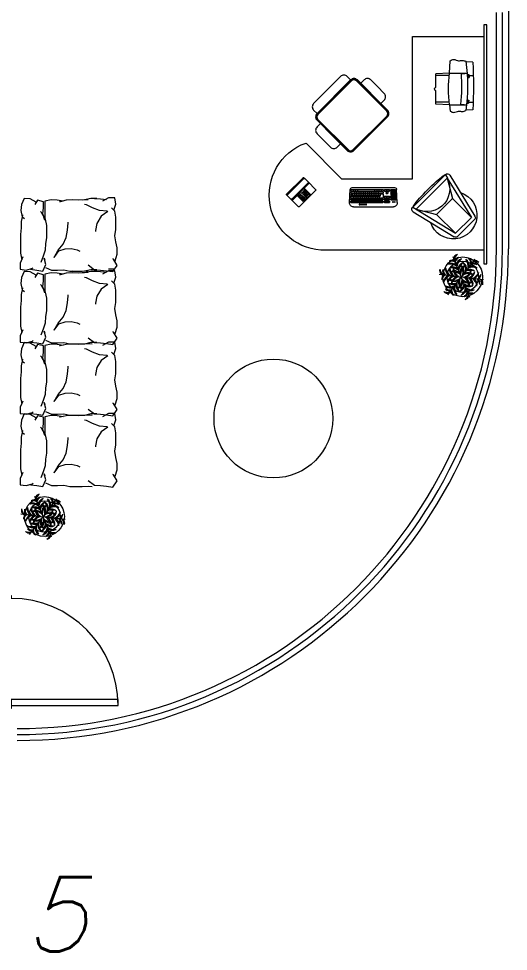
# Model space of a CAD drawing. Header units: millimetres. Extents: x 94 to 362, y 157 to 221.
# Drawn here: x 341.28 to 345.41, y 184.07 to 191.92 of the extents above; entities that cross this region are included whole.
import ezdxf

# ---------------------------------------------------------------- set-up
doc = ezdxf.new("R2010")
doc.units = ezdxf.units.MM
doc.layers.get('0').update_dxf_attribs({"lineweight": 9})
doc.layers.get('Defpoints').update_dxf_attribs({"lineweight": 9})
doc.layers.add('ARBOL', color=3, linetype='Continuous', lineweight=9)
doc.layers.add('puertas y muebles', color=6, linetype='Continuous', lineweight=9)
doc.styles.get("Standard").update_dxf_attribs({"font": 'romans.shx', "oblique": 15})

# ---------------------------------------------------------------- blocks, each defined once
blk = doc.blocks.new('S39')
for points in [[(-0.25, -0.1), (-0.25, -0.05, -0.414214), (-0.2, 0), (0.2, 0, -0.414214), (0.25, -0.05), (0.25, -0.1), (-0.25, -0.1)], [(-0.3, -0.4), (-0.3, -0.15, -0.414214), (-0.25, -0.1), (0.25, -0.1, -0.414214), (0.3, -0.15), (0.3, -0.6, -0.414214), (0.25, -0.65), (-0.25, -0.65, -0.414214), (-0.3, -0.6), (-0.3, -0.4)], [(-0.4, -0.35), (-0.4, -0.25, -0.414214), (-0.35, -0.2), (-0.3, -0.2), (-0.3, -0.5), (-0.35, -0.5, -0.414214), (-0.4, -0.45), (-0.4, -0.35)], [(0.3, -0.35), (0.3, -0.2), (0.35, -0.2, -0.414214), (0.4, -0.25), (0.4, -0.45, -0.414214), (0.35, -0.5), (0.3, -0.5), (0.3, -0.35)]]:
    blk.add_lwpolyline(points, format="xyb")
for points in [[(-0.2955, -0.4), (-0.2955, -0.15, -0.414214), (-0.25, -0.1045), (0.25, -0.1045, -0.414214), (0.2955, -0.15), (0.2955, -0.6, -0.414214), (0.25, -0.6455), (-0.25, -0.6455, -0.414214), (-0.2955, -0.6)], [(-0.2868, -0.4), (-0.2868, -0.15, -0.414214), (-0.25, -0.1132), (0.25, -0.1132, -0.414214), (0.2868, -0.15), (0.2868, -0.6, -0.414214), (0.25, -0.6368), (-0.25, -0.6368, -0.414214), (-0.2868, -0.6)]]:
    blk.add_lwpolyline(points, format="xyb", close=True)
blk = doc.blocks.new('MODULO_ESQUINERO')
at = {"layer": 'puertas y muebles'}
for p, q in [((0.2576, -0.0778), (0.114, -0.2212)), ((0.6314, -0.2867), (0.2853, -0.0745)), ((0.2749, -0.1051), (0.1413, -0.2385)), ((0.4338, -0.2643), (0.2749, -0.1051)), ((0.6051, -0.3076), (0.2749, -0.1051)), ((1.1809, -0.0917), (1.1784, -0.1501)), ((1.2234, -0.2877), (1.2234, -0.1452)), ((1.2359, -0.1441), (1.2359, -0.129)), ((1.2434, -0.1284), (1.2434, -0.0896)), ((1.2434, -0.1434), (1.2434, -0.1284)), ((1.2534, -0.1426), (1.2534, -0.1276)), ((1.2609, -0.1395), (1.2609, -0.127)), ((1.4509, -0.1367), (1.4509, -0.1242)), ((1.4584, -0.1395), (1.4584, -0.1245)), ((1.4684, -0.125), (1.4684, -0.0885)), ((1.4684, -0.14), (1.4684, -0.125)), ((1.4759, -0.1404), (1.4759, -0.1254)), ((1.4884, -0.2877), (1.4884, -0.1412)), ((1.5809, -0.0917), (1.5834, -0.1501)), ((1.2259, -0.1952), (1.2259, -0.1651)), ((1.4859, -0.1911), (1.4859, -0.1611)), ((0.3224, -0.5952), (0.1107, -0.2488)), ((0.3602, -0.5967), (0.1413, -0.2385)), ((0.3002, -0.3977), (0.1413, -0.2385)), ((0.4338, -0.2643), (0.3002, -0.3977)), ((0.6051, -0.3076), (0.3433, -0.5691)), ((0.6051, -0.3076), (0.4338, -0.2643)), ((1.2234, -0.2877), (1.1684, -0.2827)), ((1.2234, -0.2877), (1.2284, -0.4039)), ((1.2434, -0.2905), (1.2434, -0.4039)), ((1.4684, -0.2905), (1.4684, -0.4039)), ((1.4884, -0.2877), (1.4834, -0.4039)), ((1.4884, -0.2877), (1.5934, -0.2827)), ((0.6355, -0.3218), (0.3575, -0.5994)), ((0.3433, -0.5691), (0.3002, -0.3977)), ((1.2284, -0.4039), (1.3407, -0.4039)), ((1.3712, -0.4039), (1.4834, -0.4039)), ((0.3642, -1.0976), (0.3642, -0.7611)), ((0.399, -0.7282), (0.5089, -0.7341)), ((0.4222, -0.7817), (0.4222, -0.7402)), ((0.4354, -0.7531), (0.4222, -0.7531)), ((0.4354, -0.7632), (0.4222, -0.7632)), ((0.4354, -0.7734), (0.4222, -0.7734)), ((0.4335, -0.7835), (0.424, -0.7835)), ((0.4241, -0.7383), (0.4336, -0.7389)), ((0.4354, -0.7817), (0.4354, -0.7407)), ((0.4404, -0.7817), (0.4404, -0.7412)), ((0.4719, -0.7531), (0.4404, -0.7531)), ((0.4536, -0.7632), (0.4404, -0.7632)), ((0.4536, -0.7734), (0.4404, -0.7734)), ((0.4518, -0.7835), (0.4423, -0.7835)), ((0.4424, -0.7393), (0.4701, -0.7408)), ((0.4536, -0.7817), (0.4536, -0.7531)), ((0.4587, -0.7817), (0.4587, -0.7531)), ((0.4719, -0.7632), (0.4587, -0.7632)), ((0.4719, -0.7734), (0.4587, -0.7734)), ((0.47, -0.7835), (0.4606, -0.7835)), ((0.4719, -0.7817), (0.4719, -0.7427)), ((0.4769, -0.7817), (0.4769, -0.7432)), ((0.5084, -0.7531), (0.4769, -0.7531)), ((0.4901, -0.7632), (0.4769, -0.7632)), ((0.4901, -0.7734), (0.4769, -0.7734)), ((0.4883, -0.7835), (0.4788, -0.7835)), ((0.4789, -0.7413), (0.5066, -0.7428)), ((0.4901, -0.7817), (0.4901, -0.7531)), ((0.4952, -0.7817), (0.4952, -0.7531)), ((0.5084, -0.7632), (0.4952, -0.7632)), ((0.5084, -0.7734), (0.4952, -0.7734)), ((0.5065, -0.7835), (0.4971, -0.7835)), ((0.5084, -0.7817), (0.5084, -0.7447)), ((0.5254, -1.1081), (0.5254, -0.7506)), ((0.3994, -0.8358), (0.3994, -0.795)), ((0.4126, -0.808), (0.3994, -0.808)), ((0.4126, -0.8228), (0.3994, -0.8228)), ((0.3994, -1.1205), (0.3994, -0.8491)), ((0.4107, -0.7931), (0.4013, -0.7931)), ((0.4107, -0.8376), (0.4013, -0.8376)), ((0.4107, -0.8472), (0.4013, -0.8472)), ((0.4126, -0.8358), (0.4126, -0.795)), ((0.4126, -1.12), (0.4126, -0.8491)), ((0.4222, -0.8358), (0.4222, -0.795)), ((0.4354, -0.808), (0.4222, -0.808)), ((0.4354, -0.8228), (0.4222, -0.8228)), ((0.4222, -1.1185), (0.4222, -0.8491)), ((0.4335, -0.7931), (0.424, -0.7931)), ((0.4335, -0.8376), (0.424, -0.8376)), ((0.4335, -0.8472), (0.424, -0.8472)), ((0.4354, -0.8358), (0.4354, -0.795)), ((0.4354, -1.118), (0.4354, -0.8491)), ((0.4404, -0.8358), (0.4404, -0.795)), ((0.4536, -0.808), (0.4404, -0.808)), ((0.4536, -0.8228), (0.4404, -0.8228)), ((0.4404, -1.1175), (0.4404, -0.8491)), ((0.4518, -0.7931), (0.4423, -0.7931)), ((0.4518, -0.8376), (0.4423, -0.8376)), ((0.47, -0.8472), (0.4423, -0.8472)), ((0.4536, -0.8358), (0.4536, -0.795)), ((0.4719, -1.116), (0.4719, -0.8491)), ((0.4769, -0.8209), (0.4769, -0.8098)), ((0.4769, -1.1155), (0.4769, -0.8491)), ((0.4883, -0.808), (0.4788, -0.808)), ((0.4883, -0.8228), (0.4788, -0.8228)), ((0.4883, -0.8472), (0.4788, -0.8472)), ((0.4901, -0.8209), (0.4901, -0.8098)), ((0.4901, -1.115), (0.4901, -0.8491)), ((0.4952, -0.8358), (0.4952, -0.795)), ((0.5084, -0.808), (0.4952, -0.808)), ((0.5084, -0.8228), (0.4952, -0.8228)), ((0.4952, -1.1146), (0.4952, -0.8491)), ((0.5065, -0.7931), (0.4971, -0.7931)), ((0.5065, -0.8376), (0.4971, -0.8376)), ((0.5065, -0.8472), (0.4971, -0.8472)), ((0.5084, -0.8358), (0.5084, -0.795)), ((0.5084, -1.114), (0.5084, -0.8491)), ((0.4126, -0.8719), (0.3994, -0.8719)), ((0.4126, -0.89), (0.3994, -0.89)), ((0.4126, -0.9081), (0.3994, -0.9081)), ((0.4126, -0.9261), (0.3994, -0.9261)), ((0.4354, -0.8654), (0.4222, -0.8654)), ((0.4354, -0.8835), (0.4222, -0.8835)), ((0.4354, -0.9015), (0.4222, -0.9015)), ((0.4354, -0.9196), (0.4222, -0.9196)), ((0.4354, -0.9376), (0.4222, -0.9376)), ((0.4536, -0.8814), (0.4404, -0.8814)), ((0.4536, -0.8971), (0.4404, -0.8971)), ((0.4536, -0.9152), (0.4404, -0.9152)), ((0.4536, -0.9332), (0.4404, -0.9332)), ((0.4536, -1.117), (0.4536, -0.8719)), ((0.4719, -0.8719), (0.4536, -0.8719)), ((0.4587, -1.1165), (0.4587, -0.8719)), ((0.4719, -0.89), (0.4587, -0.89)), ((0.4719, -0.9081), (0.4587, -0.9081)), ((0.4719, -0.9261), (0.4587, -0.9261)), ((0.4901, -0.89), (0.4769, -0.89)), ((0.4901, -0.9081), (0.4769, -0.9081)), ((0.4901, -0.9261), (0.4769, -0.9261)), ((0.5084, -0.865), (0.4952, -0.865)), ((0.5084, -0.883), (0.4952, -0.883)), ((0.5084, -0.9011), (0.4952, -0.9011)), ((0.5084, -0.9191), (0.4952, -0.9191)), ((0.4126, -0.9442), (0.3994, -0.9442)), ((0.4126, -0.9622), (0.3994, -0.9622)), ((0.4126, -0.9803), (0.3994, -0.9803)), ((0.4126, -0.9984), (0.3994, -0.9984)), ((0.4126, -1.0164), (0.3994, -1.0164)), ((0.4354, -0.9557), (0.4222, -0.9557)), ((0.4354, -0.9737), (0.4222, -0.9737)), ((0.4354, -0.9918), (0.4222, -0.9918)), ((0.4354, -1.0099), (0.4222, -1.0099)), ((0.4536, -0.9513), (0.4404, -0.9513)), ((0.4536, -0.9694), (0.4404, -0.9694)), ((0.4536, -0.9874), (0.4404, -0.9874)), ((0.4536, -1.0055), (0.4404, -1.0055)), ((0.4719, -0.9442), (0.4587, -0.9442)), ((0.4719, -0.9622), (0.4587, -0.9622)), ((0.4719, -0.9803), (0.4587, -0.9803)), ((0.4719, -0.9984), (0.4587, -0.9984)), ((0.4719, -1.0164), (0.4587, -1.0164)), ((0.4901, -0.9442), (0.4769, -0.9442)), ((0.4901, -0.9622), (0.4769, -0.9622)), ((0.4901, -0.9803), (0.4769, -0.9803)), ((0.4901, -0.9984), (0.4769, -0.9984)), ((0.4901, -1.0164), (0.4769, -1.0164)), ((0.4126, -1.0345), (0.3994, -1.0345)), ((0.4126, -1.0525), (0.3994, -1.0525)), ((0.4126, -1.0706), (0.3994, -1.0706)), ((0.4126, -1.0887), (0.3994, -1.0887)), ((0.4354, -1.0279), (0.4222, -1.0279)), ((0.4354, -1.046), (0.4222, -1.046)), ((0.4354, -1.064), (0.4222, -1.064)), ((0.4354, -1.0821), (0.4222, -1.0821)), ((0.4536, -1.0235), (0.4404, -1.0235)), ((0.4536, -1.0416), (0.4404, -1.0416)), ((0.4536, -1.0597), (0.4404, -1.0597)), ((0.4536, -1.0777), (0.4404, -1.0777)), ((0.4536, -1.0958), (0.4404, -1.0958)), ((0.4719, -1.0345), (0.4587, -1.0345)), ((0.4719, -1.0525), (0.4587, -1.0525)), ((0.4719, -1.0706), (0.4587, -1.0706)), ((0.4719, -1.0887), (0.4587, -1.0887)), ((0.4901, -1.0345), (0.4769, -1.0345)), ((0.4901, -1.0525), (0.4769, -1.0525)), ((0.4901, -1.0706), (0.4769, -1.0706)), ((0.4901, -1.0887), (0.4769, -1.0887)), ((0.5084, -1.0636), (0.4952, -1.0636)), ((0.5084, -1.0817), (0.4952, -1.0817)), ((0.399, -1.1305), (0.5089, -1.1246)), ((0.4126, -1.1069), (0.3994, -1.1069)), ((0.4014, -1.1224), (0.4108, -1.1218)), ((0.4354, -1.1004), (0.4222, -1.1004)), ((0.4241, -1.1204), (0.4336, -1.1199)), ((0.4424, -1.1194), (0.4519, -1.1189)), ((0.4719, -1.1069), (0.4587, -1.1069)), ((0.4607, -1.1184), (0.4701, -1.1179)), ((0.4789, -1.1174), (0.4884, -1.1169)), ((0.5084, -1.1), (0.4952, -1.1)), ((0.4972, -1.1164), (0.5066, -1.1159)), ((0.5271, -1.5184), (0.4684, -1.4597)), ((0.4083, -1.5198), (0.467, -1.5785)), ((0.5696, -1.5608), (0.5625, -1.5537)), ((0.5024, -1.6138), (0.5095, -1.6209))]:
    blk.add_line(p, q, dxfattribs=at)
blk.add_lwpolyline([(-0.1155, 0.0257), (1.8946, 0.0257), (1.8946, 0), (-0.1155, 0)], close=True, dxfattribs=at)
for points in [[(0, -1.3288, 0.858271), (0.9, -1.4968), (0.6, -1.1968), (0.6, -0.6), (1.7968, -0.6), (1.7968, 0), (0.6, 0), (0, 0), (0, -1.3587)], [(0.5731, -1.4795), (0.5095, -1.4158, 0.414214), (0.5024, -1.4158), (0.3645, -1.5537, 0.414214), (0.3645, -1.5608), (0.4281, -1.6244)], [(0.4564, -1.6527), (0.4635, -1.6598, 0.414214), (0.4706, -1.6598), (0.6085, -1.5219, 0.414214), (0.6085, -1.5148), (0.6014, -1.5078)]]:
    blk.add_lwpolyline(points, format="xyb", dxfattribs=at)
for points in [[(0.4684, -1.4597), (0.4083, -1.5198)], [(0.4175, -1.6138), (0.5625, -1.4689)]]:
    blk.add_lwpolyline(points, dxfattribs=at)
blk.add_lwpolyline([(0.6014, -1.5078), (0.5731, -1.4795, 0.414214), (0.566, -1.4795), (0.4281, -1.6174, 0.414214), (0.4281, -1.6244), (0.4564, -1.6527, 0.414214), (0.4635, -1.6527), (0.6014, -1.5148, 0.414214)], format="xyb", close=True, dxfattribs=at)
for centre, radius in [((0.4051, -0.7481), 0.0022), ((0.4051, -0.7576), 0.0022), ((0.4051, -0.7672), 0.0022), ((0.3836, -0.9892), 0.0022), ((0.3836, -0.9988), 0.0022), ((0.3836, -1.0083), 0.0022), ((0.3836, -1.0179), 0.0022), ((0.3836, -1.0275), 0.0022), ((0.3836, -1.0371), 0.0022), ((0.3836, -1.0466), 0.0022), ((0.46, -1.4866), 0.005), ((0.4706, -1.4759), 0.005), ((0.4812, -1.4866), 0.005), ((0.4246, -1.5219), 0.005), ((0.4352, -1.5113), 0.005), ((0.4352, -1.5325), 0.005), ((0.4458, -1.5219), 0.005), ((0.4458, -1.5431), 0.005), ((0.4494, -1.4972), 0.005), ((0.4564, -1.5325), 0.005), ((0.4564, -1.5537), 0.005), ((0.46, -1.5078), 0.005), ((0.467, -1.5431), 0.005), ((0.4706, -1.4972), 0.005), ((0.4706, -1.5184), 0.005), ((0.4812, -1.5078), 0.005), ((0.4812, -1.529), 0.005), ((0.4918, -1.4972), 0.005), ((0.4918, -1.5184), 0.005), ((0.5024, -1.5078), 0.005)]:
    blk.add_circle(centre, radius, dxfattribs=at)
for centre, radius, start, end in [((0.2934, -0.2573), 0.1997, 17.82668, 252.08276), ((0.2735, -0.0937), 0.0225, 58.48127, 134.95472), ((1.3809, -1.7954), 1.6577, 82.80817, 97.19183), ((1.3809, -5.0408), 4.9531, 87.68585, 92.31415), ((1.3809, -1.7954), 1.6727, 94.11393, 94.97297), ((1.3809, -1.7954), 1.6602, 94.14496, 94.40451), ((1.3809, -1.7954), 1.6727, 86.74418, 87.60157), ((1.3809, -1.7954), 1.6602, 87.32441, 87.5835), ((0.1299, -0.2371), 0.0225, 134.95472, 211.42817), ((1.3809, -1.7954), 1.6077, 86.25533, 95.53251), ((0.6196, -0.3059), 0.0225, 314.95472, 58.48127), ((1.3559, 0.5851), 0.8828, 261.36794, 278.63206), ((1.3559, -0.3972), 0.0166, 203.49127, 336.50873), ((0.3416, -0.5835), 0.0225, 211.42817, 314.95472), ((0.3972, -0.7611), 0.033, 86.90594, 180), ((0.424, -0.7402), 0.00187, 86.90594, 180), ((0.424, -0.7817), 0.00187, 180, 270), ((0.4335, -0.7817), 0.00187, 270, 360), ((0.4335, -0.7407), 0.00187, 360, 86.90594), ((0.4423, -0.7412), 0.00187, 86.90594, 180), ((0.4423, -0.7817), 0.00187, 180, 270), ((0.4518, -0.7817), 0.00187, 270, 360), ((0.4606, -0.7817), 0.00187, 180, 270), ((0.47, -0.7817), 0.00187, 270, 360), ((0.47, -0.7427), 0.00187, 360, 86.90594), ((0.4788, -0.7432), 0.00187, 86.90594, 180), ((0.4788, -0.7817), 0.00187, 180, 270), ((0.4883, -0.7817), 0.00187, 270, 360), ((0.4971, -0.7817), 0.00187, 180, 270), ((0.5065, -0.7817), 0.00187, 270, 360), ((0.5065, -0.7447), 0.00187, 360, 86.90594), ((0.5089, -0.7506), 0.0165, 0, 90), ((0.4013, -0.795), 0.00187, 90, 180), ((0.4013, -0.8358), 0.00187, 180, 270), ((0.4013, -0.8491), 0.00187, 90, 180), ((0.4107, -0.795), 0.00187, 360, 90), ((0.4107, -0.8358), 0.00187, 270, 360), ((0.4107, -0.8491), 0.00187, 360, 90), ((0.424, -0.795), 0.00187, 90, 180), ((0.424, -0.8358), 0.00187, 180, 270), ((0.424, -0.8491), 0.00187, 90, 180), ((0.4335, -0.795), 0.00187, 360, 90), ((0.4335, -0.8358), 0.00187, 270, 360), ((0.4335, -0.8491), 0.00187, 360, 90), ((0.4423, -0.795), 0.00187, 90, 180), ((0.4423, -0.8358), 0.00187, 180, 270), ((0.4423, -0.8491), 0.00187, 90, 180), ((0.4518, -0.795), 0.00187, 360, 90), ((0.4518, -0.8358), 0.00187, 270, 360), ((0.47, -0.8491), 0.00187, 360, 90), ((0.4788, -0.8098), 0.00187, 90, 180), ((0.4788, -0.8209), 0.00187, 180, 270), ((0.4788, -0.8491), 0.00187, 90, 180), ((0.4883, -0.8098), 0.00187, 360, 90), ((0.4883, -0.8209), 0.00187, 270, 360), ((0.4883, -0.8491), 0.00187, 360, 90), ((0.4971, -0.795), 0.00187, 90, 180), ((0.4971, -0.8358), 0.00187, 180, 270), ((0.4971, -0.8491), 0.00187, 90, 180), ((0.5065, -0.795), 0.00187, 360, 90), ((0.5065, -0.8358), 0.00187, 270, 360), ((0.5065, -0.8491), 0.00187, 360, 90), ((0.3972, -1.0976), 0.033, 180, 273.09408), ((0.4013, -1.1205), 0.00187, 180, 273.09408), ((0.4107, -1.12), 0.00187, 273.09408, 360), ((0.424, -1.1185), 0.00187, 180, 273.09408), ((0.4335, -1.118), 0.00187, 273.09408, 360), ((0.4423, -1.1175), 0.00187, 180, 273.09408), ((0.4518, -1.117), 0.00187, 273.09408, 360), ((0.4606, -1.1165), 0.00187, 180, 273.09408), ((0.47, -1.116), 0.00187, 273.09408, 360), ((0.4788, -1.1155), 0.00187, 180, 273.09408), ((0.4883, -1.115), 0.00187, 273.09408, 360), ((0.4971, -1.1146), 0.00187, 180, 273.09408), ((0.5065, -1.114), 0.00187, 273.09408, 360), ((0.5089, -1.1081), 0.0165, 270, 0)]:
    blk.add_arc(centre, radius, start, end, dxfattribs=at)
for centre, major_axis, ratio, start_param, end_param in [((0.5265, -0.492), (-0.1304, 0.1642), 0.944097, -1.254746, 1.312394), ((0.4968, -0.4603), (-0.1366, -0.1364), 0.086668, 6.241492, 9.4576)]:
    blk.add_ellipse(centre, major_axis=major_axis, ratio=ratio, start_param=start_param, end_param=end_param, dxfattribs=at)
for points in [[(1.1684, -0.2827), (1.1584, -0.2537), (1.1684, -0.2119), (1.1659, -0.182), (1.1734, -0.1507)], [(1.5934, -0.2827), (1.6034, -0.2537), (1.5934, -0.2119), (1.5959, -0.182), (1.5884, -0.1507)]]:
    blk.add_spline(points, degree=3, dxfattribs=at)
at = {"layer": 'puertas y muebles', "xscale": 0.7999999999999582, "yscale": 0.7999999999999582, "zscale": 0.7999999999999582, "rotation": 225.0000000000057}
blk.add_blockref('S39', (1.3467, -1.3193), dxfattribs=at)
blk = doc.blocks.new('PLANTA_PLANTA')
at = {"layer": 'ARBOL', "linetype": 'ByBlock'}
for p in [(0.072, 0.495), (-0.39, 0.302), (0.469, 0.191), (-0.454, -0.193), (-0.057, -0.497), (0.405, -0.304)]:
    blk.add_line(p, (0.008, -0.001), dxfattribs=at)
for centre, radius, start, end in [((-0.044, 0.326), 0.115, 28.9198, 92.2541), ((-0.154, 0.204), 0.26, 36.7061, 66.0092), ((0.225, 0.224), 0.26, 99.2504, 128.5535), ((0.149, 0.37), 0.115, 73.0055, 136.3398), ((-0.301, 0.118), 0.115, 88.9198, 152.2541), ((-0.251, -0.039), 0.26, 96.7061, 126.0092), ((-0.242, 0.307), 0.115, 133.0055, 196.3398), ((-0.078, 0.299), 0.26, 159.2504, 188.5535), ((-0.188, 0.266), 0.115, 133.0055, 196.3398), ((-0.024, 0.258), 0.26, 159.2504, 188.5535), ((-0.076, 0.245), 0.16, 137.2361, 207.3809), ((0.055, 0.251), 0.268, 157.5932, 201.2586), ((-0.003, 0.189), 0.16, 137.2361, 207.3809), ((-0.14, 0.065), 0.156, 356.0557, 96.2644), ((-0.214, -0.008), 0.236, 14.2963, 75.8176), ((0.127, 0.196), 0.268, 157.5932, 201.2586), ((-0.216, 0.053), 0.268, 24.001, 67.6664), ((-0.12, 0.141), 0.16, 17.8787, 88.0235), ((-0.108, 0.231), 0.16, 17.8787, 88.0235), ((-0.204, 0.143), 0.268, 24.001, 67.6664), ((0.064, 0.15), 0.156, 128.9952, 229.2039), ((0.169, 0.151), 0.236, 149.442, 210.9633), ((0.238, -0.006), 0.268, 97.5932, 141.2586), ((0.167, 0.104), 0.16, 77.2361, 147.3809), ((0.249, 0.084), 0.268, 97.5932, 141.2586), ((0.179, 0.194), 0.16, 77.2361, 147.3809), ((0.216, 0.156), 0.26, 99.2504, 128.5535), ((-0.11, 0.187), 0.236, 314.2963, 15.8176), ((0.141, 0.302), 0.115, 73.0055, 136.3398), ((-0.009, 0.16), 0.156, 296.0557, 36.2644), ((-0.058, 0.22), 0.268, 324.001, 7.6664), ((0.067, 0.18), 0.16, 317.8787, 28.0235), ((0.026, 0.255), 0.268, 324.001, 7.6664), ((0.151, 0.215), 0.16, 317.8787, 28.0235), ((0.104, 0.241), 0.26, 336.7061, 6.0092), ((0.265, 0.207), 0.115, 328.9198, 32.2541), ((-0.247, 0.05), 0.16, 197.2361, 267.3809), ((-0.187, 0.166), 0.268, 217.5932, 261.2586), ((-0.251, 0.015), 0.16, 77.8787, 148.0235), ((-0.223, -0.113), 0.268, 84.001, 127.6664), ((-0.179, -0.04), 0.16, 77.8787, 148.0235), ((-0.151, -0.168), 0.268, 84.001, 127.6664), ((-0.163, 0.085), 0.16, 197.2361, 267.3809), ((-0.103, 0.201), 0.268, 217.5932, 261.2586), ((-0.123, -0.095), 0.156, 56.0557, 156.2644), ((-0.097, -0.197), 0.236, 74.2963, 135.8176), ((-0.044, 0.215), 0.236, 209.442, 270.9633), ((-0.095, 0.124), 0.156, 188.9952, 289.2039), ((0.167, 0.026), 0.156, 68.9952, 169.2039), ((0.22, -0.065), 0.236, 89.442, 150.9633), ((0.112, 0.195), 0.236, 254.2963, 315.8176), ((0.138, 0.093), 0.156, 236.0557, 336.2644), ((0.059, -0.217), 0.236, 29.442, 90.9633), ((0.11, -0.125), 0.156, 8.9952, 109.2039), ((0.118, -0.203), 0.268, 37.5932, 81.2586), ((0.178, -0.087), 0.16, 17.2361, 87.3809), ((0.202, -0.168), 0.268, 37.5932, 81.2586), ((0.262, -0.052), 0.16, 17.2361, 87.3809), ((0.248, -0.103), 0.26, 39.2504, 68.5535), ((0.336, 0.035), 0.115, 13.0055, 76.3398), ((0.311, -0.077), 0.26, 39.2504, 68.5535), ((0.399, 0.062), 0.115, 13.0055, 76.3398), ((-0.384, -0.064), 0.115, 193.0055, 256.3398), ((-0.295, 0.075), 0.26, 219.2504, 248.5535), ((-0.233, 0.101), 0.26, 219.2504, 248.5535), ((-0.321, -0.037), 0.115, 193.0055, 256.3398), ((-0.25, -0.209), 0.115, 148.9198, 212.2541), ((-0.089, -0.243), 0.26, 156.7061, 186.0092), ((-0.135, -0.217), 0.16, 137.8787, 208.0235), ((-0.011, -0.257), 0.268, 144.001, 187.6664), ((-0.052, -0.182), 0.16, 137.8787, 208.0235), ((-0.205, 0.063), 0.236, 269.442, 330.9633), ((-0.152, -0.028), 0.156, 248.9952, 349.2039), ((0.073, -0.222), 0.268, 144.001, 187.6664), ((-0.222, 0.004), 0.268, 277.5932, 321.2586), ((-0.152, -0.106), 0.16, 257.2361, 327.3809), ((0.024, -0.161), 0.156, 116.0557, 216.2644), ((0.125, -0.189), 0.236, 134.2963, 195.8176), ((0.135, -0.143), 0.16, 197.8787, 268.0235), ((0.231, -0.055), 0.268, 204.001, 247.6664), ((0.155, -0.067), 0.156, 176.0557, 276.2644), ((0.229, 0.006), 0.236, 194.2963, 255.8176), ((-0.154, -0.153), 0.236, 329.442, 30.9633), ((-0.049, -0.152), 0.156, 308.9952, 49.2039), ((-0.112, -0.198), 0.268, 337.5932, 21.2586), ((0.019, -0.191), 0.16, 317.2361, 27.3809), ((0.166, 0.166), 0.268, 264.001, 307.6664), ((0.194, 0.038), 0.16, 257.8787, 328.0235), ((-0.039, -0.253), 0.268, 337.5932, 21.2586), ((0.091, -0.247), 0.16, 317.2361, 27.3809), ((0.238, 0.111), 0.268, 264.001, 307.6664), ((0.266, -0.017), 0.16, 257.8787, 328.0235), ((0.266, 0.037), 0.26, 276.7061, 306.0092), ((0.316, -0.12), 0.115, 268.9198, 332.2541), ((-0.234, -0.086), 0.268, 277.5932, 321.2586), ((-0.163, -0.196), 0.16, 257.2361, 327.3809), ((-0.201, -0.158), 0.26, 279.2504, 308.5535), ((-0.125, -0.304), 0.115, 253.0055, 316.3398), ((0.059, -0.328), 0.115, 208.9198, 272.2541), ((0.169, -0.206), 0.26, 216.7061, 246.0092), ((0.123, -0.233), 0.16, 197.8787, 268.0235), ((0.22, -0.145), 0.268, 204.001, 247.6664), ((0.039, -0.26), 0.26, 339.2504, 8.5535), ((0.203, -0.268), 0.115, 313.0055, 16.3398), ((0.093, -0.301), 0.26, 339.2504, 8.5535), ((0.258, -0.309), 0.115, 313.0055, 16.3398), ((-0.21, -0.226), 0.26, 279.2504, 308.5535), ((-0.134, -0.372), 0.115, 253.0055, 316.3398)]:
    blk.add_arc(centre, radius, start, end, dxfattribs=at)
blk = doc.blocks.new('maceta')
at = {"layer": 'puertas y muebles'}
for centre, radius in [((0.0058, -0.0003), 0.1674), ((0.0065, -0.0006), 0.1321)]:
    blk.add_circle(centre, radius, dxfattribs=at)
at = {"layer": 'ARBOL', "xscale": 0.375, "yscale": 0.375, "zscale": 0.375, "rotation": 270}
blk.add_blockref('PLANTA_PLANTA', (-0.0058, 0.0013), dxfattribs=at)
blk = doc.blocks.new('SILLON_RECTO')
at = {"layer": 'puertas y muebles'}
for p, q in [((0.1387, 1.2068), (0.1173, 1.1704)), ((0.1902, 1.1936), (0.1387, 1.2068)), ((0.1902, 1.1424), (0.1902, 1.1936)), ((0.2524, 1.2101), (0.2009, 1.1985)), ((0.2009, 1.1985), (0.2009, 1.04)), ((0.3039, 1.2068), (0.2524, 1.2101)), ((0.3553, 1.1985), (0.3039, 1.2068)), ((0.3296, 1.1936), (0.3232, 1.1936)), ((0.3811, 1.2068), (0.3296, 1.1936)), ((0.4325, 1.2101), (0.3811, 1.2068)), ((0.484, 1.2068), (0.4325, 1.2101)), ((0.5355, 1.2101), (0.484, 1.2068)), ((0.514, 1.2107), (0.5655, 1.214)), ((0.5869, 1.2216), (0.5355, 1.2101)), ((0.6384, 1.2216), (0.5869, 1.2216)), ((0.617, 1.2222), (0.6684, 1.2189)), ((0.6684, 1.2189), (0.7199, 1.214)), ((0.7371, 1.2266), (0.6856, 1.1985)), ((0.7885, 1.2266), (0.7371, 1.2266)), ((0.7993, 1.1737), (0.7885, 1.2266)), ((0.1752, 1.0994), (0.1645, 1.111)), ((0.2052, 1.0466), (0.1752, 1.0994)), ((0.1838, 1.0912), (0.1902, 1.1424)), ((0.5505, 1.1671), (0.5355, 1.1704)), ((0.602, 1.1424), (0.5505, 1.1671)), ((0.6599, 1.1193), (0.602, 1.1424)), ((0.7264, 1.1143), (0.6599, 1.1193)), ((0.7306, 1.111), (0.6749, 1.0714)), ((0.7885, 1.1143), (0.7628, 1.1424)), ((0.7821, 1.1226), (0.7993, 1.1737)), ((0.7993, 1.0631), (0.7885, 1.1143)), ((0.0036, 1.0268), (0.0143, 1.0796)), ((0.0036, 0.9756), (0.0036, 1.0268)), ((0.0143, 1.0796), (0.0143, 1.0829)), ((0.2009, 1.04), (0.1838, 1.0912)), ((0.2159, 0.9954), (0.2052, 1.0466)), ((0.3961, 1.0152), (0.3961, 1.0235)), ((0.6749, 1.0714), (0.6384, 1.0119)), ((0.7993, 0.9607), (0.7993, 1.0631)), ((-0.0007, 0.9194), (0.0036, 0.9756)), ((0.2159, 0.893), (0.2159, 0.9954)), ((0.3811, 0.893), (0.3918, 0.9558)), ((0.3918, 0.9558), (0.3961, 1.0152)), ((0.6384, 1.0119), (0.6277, 0.9525)), ((0.6277, 0.9525), (0.6277, 0.9442)), ((0.7885, 0.9079), (0.7993, 0.9607)), ((-0.0007, 0.7609), (-0.0007, 0.9194)), ((0.2095, 0.8402), (0.2159, 0.893)), ((0.3553, 0.8369), (0.3811, 0.893)), ((0.7993, 0.8567), (0.7885, 0.9079)), ((0.1902, 0.7378), (0.2052, 0.789)), ((0.2052, 0.789), (0.2095, 0.8402)), ((0.2781, 0.7262), (0.3124, 0.7857)), ((0.3124, 0.7857), (0.3553, 0.8369)), ((0.3189, 0.7807), (0.3703, 0.7973)), ((0.3703, 0.7973), (0.4218, 0.8006)), ((0.4218, 0.8006), (0.4733, 0.789)), ((0.4733, 0.789), (0.4947, 0.7774)), ((0.8078, 0.8055), (0.7993, 0.8567)), ((0.8078, 0.7527), (0.8078, 0.8055)), ((0.0143, 0.7295), (-0.0071, 0.6784)), ((0.01, 0.7064), (-0.0007, 0.7609)), ((0.1687, 0.6866), (0.1902, 0.7378)), ((0.1945, 0.718), (0.2009, 0.7015)), ((0.2095, 0.6668), (0.1945, 0.718)), ((0.2781, 0.7262), (0.3189, 0.7807)), ((0.7778, 0.7097), (0.7735, 0.713)), ((0.8078, 0.6585), (0.7778, 0.7097)), ((0.7928, 0.6982), (0.8078, 0.7527)), ((-0.0071, 0.6784), (-0.0071, 0.6255)), ((0.0444, 0.6189), (0.0958, 0.6338)), ((0.0958, 0.6338), (0.1023, 0.6387)), ((0.1838, 0.6107), (0.2095, 0.6668)), ((0.2052, 0.642), (0.2567, 0.6189)), ((0.5655, 0.6618), (0.617, 0.6222)), ((0.7735, 0.6057), (0.8078, 0.6585)), ((-0.0071, 0.6255), (0.0444, 0.6189)), ((0.0808, 0.6255), (0.1323, 0.6189)), ((0.1387, 0.5936), (0.1173, 0.5572)), ((0.1323, 0.6189), (0.1838, 0.6107)), ((0.1902, 0.5804), (0.1387, 0.5936)), ((0.1902, 0.5292), (0.1902, 0.5804)), ((0.2524, 0.5969), (0.2009, 0.5853)), ((0.2009, 0.5853), (0.2009, 0.4268)), ((0.3039, 0.5936), (0.2524, 0.5969)), ((0.2567, 0.6189), (0.3081, 0.6189)), ((0.3553, 0.5853), (0.3039, 0.5936)), ((0.3081, 0.6189), (0.3596, 0.6222)), ((0.3296, 0.5804), (0.3232, 0.5804)), ((0.3811, 0.5936), (0.3296, 0.5804)), ((0.3596, 0.6222), (0.4111, 0.6107)), ((0.4325, 0.5969), (0.3811, 0.5936)), ((0.4111, 0.6107), (0.514, 0.6107)), ((0.484, 0.6068), (0.4325, 0.6101)), ((0.484, 0.5936), (0.4325, 0.5969)), ((0.5355, 0.6101), (0.484, 0.6068)), ((0.5355, 0.5969), (0.484, 0.5936)), ((0.514, 0.6107), (0.5655, 0.614)), ((0.514, 0.6107), (0.5655, 0.614)), ((0.514, 0.5975), (0.5655, 0.6008)), ((0.5869, 0.6216), (0.5355, 0.6101)), ((0.5869, 0.6084), (0.5355, 0.5969)), ((0.5505, 0.5539), (0.5355, 0.5572)), ((0.602, 0.5292), (0.5505, 0.5539)), ((0.6384, 0.6216), (0.5869, 0.6216)), ((0.6384, 0.6084), (0.5869, 0.6084)), ((0.617, 0.6222), (0.6684, 0.6189)), ((0.617, 0.6222), (0.6684, 0.6189)), ((0.617, 0.609), (0.6684, 0.6057)), ((0.6684, 0.6189), (0.7199, 0.614)), ((0.6684, 0.6189), (0.7199, 0.614)), ((0.6684, 0.6057), (0.7199, 0.6008)), ((0.7371, 0.6134), (0.6856, 0.5853)), ((0.7199, 0.614), (0.7735, 0.6057)), ((0.7885, 0.6266), (0.7371, 0.6266)), ((0.7885, 0.6134), (0.7371, 0.6134)), ((0.7821, 0.5094), (0.7993, 0.5605)), ((0.7993, 0.5605), (0.7885, 0.6134)), ((0.1752, 0.4862), (0.1645, 0.4978)), ((0.2052, 0.4334), (0.1752, 0.4862)), ((0.1838, 0.478), (0.1902, 0.5292)), ((0.2009, 0.4268), (0.1838, 0.478)), ((0.6599, 0.5061), (0.602, 0.5292)), ((0.7264, 0.5011), (0.6599, 0.5061)), ((0.7306, 0.4978), (0.6749, 0.4582)), ((0.7885, 0.5011), (0.7628, 0.5292)), ((0.7993, 0.4499), (0.7885, 0.5011)), ((0.0036, 0.4136), (0.0143, 0.4664)), ((0.0036, 0.3624), (0.0036, 0.4136)), ((0.0143, 0.4664), (0.0143, 0.4697)), ((0.2159, 0.3822), (0.2052, 0.4334)), ((0.3918, 0.3426), (0.3961, 0.402)), ((0.3961, 0.402), (0.3961, 0.4103)), ((0.6384, 0.3987), (0.6277, 0.3393)), ((0.6749, 0.4582), (0.6384, 0.3987)), ((0.7993, 0.3475), (0.7993, 0.4499)), ((-0.0007, 0.3062), (0.0036, 0.3624)), ((0.2159, 0.2798), (0.2159, 0.3822)), ((0.3811, 0.2798), (0.3918, 0.3426)), ((0.6277, 0.3393), (0.6277, 0.331)), ((0.7885, 0.2947), (0.7993, 0.3475)), ((-0.0007, 0.1477), (-0.0007, 0.3062)), ((0.2095, 0.227), (0.2159, 0.2798)), ((0.3553, 0.2237), (0.3811, 0.2798)), ((0.7993, 0.2435), (0.7885, 0.2947)), ((0.8078, 0.1923), (0.7993, 0.2435)), ((0.1902, 0.1246), (0.2052, 0.1758)), ((0.2052, 0.1758), (0.2095, 0.227)), ((0.2781, 0.113), (0.3124, 0.1725)), ((0.2781, 0.113), (0.3189, 0.1675)), ((0.3124, 0.1725), (0.3553, 0.2237)), ((0.3189, 0.1675), (0.3703, 0.1841)), ((0.3703, 0.1841), (0.4218, 0.1874)), ((0.4218, 0.1874), (0.4733, 0.1758)), ((0.4733, 0.1758), (0.4947, 0.1642)), ((0.8078, 0.1395), (0.8078, 0.1923)), ((0.0143, 0.1163), (-0.0071, 0.0652)), ((0.01, 0.0932), (-0.0007, 0.1477)), ((0.1687, 0.0734), (0.1902, 0.1246)), ((0.2095, 0.0536), (0.1945, 0.1048)), ((0.1945, 0.1048), (0.2009, 0.0883)), ((0.7778, 0.0965), (0.7735, 0.0998)), ((0.8078, 0.0453), (0.7778, 0.0965)), ((0.7928, 0.085), (0.8078, 0.1395)), ((-0.0071, 0.0652), (-0.0071, 0.0123)), ((-0.0071, 0.0123), (0.0444, 0.0057)), ((0.0444, 0.0057), (0.0958, 0.0206)), ((0.0808, 0.0123), (0.1323, 0.0057)), ((0.0958, 0.0206), (0.1023, 0.0255)), ((0.1323, 0.0057), (0.1838, -0.0025)), ((0.1838, -0.0025), (0.2095, 0.0536)), ((0.2052, 0.0288), (0.2567, 0.0057)), ((0.2567, 0.0057), (0.3081, 0.0057)), ((0.3081, 0.0057), (0.3596, 0.009)), ((0.3596, 0.009), (0.4111, -0.0025)), ((0.514, -0.0025), (0.5655, 0.0008)), ((0.514, -0.0025), (0.5655, 0.0008)), ((0.5869, 0.0084), (0.5355, -0.0031)), ((0.5655, 0.0486), (0.617, 0.009)), ((0.5655, 0.0008), (0.5977, -0.0025)), ((0.6384, 0.0084), (0.5869, 0.0084)), ((0.617, 0.009), (0.6684, 0.0057)), ((0.617, 0.009), (0.6684, 0.0057)), ((0.6684, 0.0057), (0.7199, 0.0008)), ((0.6684, 0.0057), (0.7199, 0.0008)), ((0.7371, 0.0134), (0.6856, -0.0147)), ((0.7199, 0.0008), (0.7735, -0.0075)), ((0.7885, 0.0134), (0.7371, 0.0134)), ((0.7735, -0.0075), (0.8078, 0.0453)), ((0.7993, -0.0395), (0.7885, 0.0134)), ((0.1387, -0.0064), (0.1173, -0.0428)), ((0.1902, -0.0196), (0.1387, -0.0064)), ((0.1838, -0.122), (0.1902, -0.0708)), ((0.1902, -0.0708), (0.1902, -0.0196)), ((0.2524, -0.0031), (0.2009, -0.0147)), ((0.2009, -0.0147), (0.2009, -0.1732)), ((0.3039, -0.0064), (0.2524, -0.0031)), ((0.3553, -0.0147), (0.3039, -0.0064)), ((0.3296, -0.0196), (0.3232, -0.0196)), ((0.3811, -0.0064), (0.3296, -0.0196)), ((0.4325, -0.0031), (0.3811, -0.0064)), ((0.4111, -0.0025), (0.514, -0.0025)), ((0.484, -0.0064), (0.4325, -0.0031)), ((0.5355, -0.0031), (0.484, -0.0064)), ((0.5505, -0.0461), (0.5355, -0.0428)), ((0.602, -0.0708), (0.5505, -0.0461)), ((0.6599, -0.0939), (0.602, -0.0708)), ((0.7885, -0.0989), (0.7628, -0.0708)), ((0.7821, -0.0906), (0.7993, -0.0395)), ((0.0036, -0.1864), (0.0143, -0.1336)), ((0.0143, -0.1336), (0.0143, -0.1303)), ((0.1752, -0.1138), (0.1645, -0.1022)), ((0.2052, -0.1666), (0.1752, -0.1138)), ((0.2009, -0.1732), (0.1838, -0.122)), ((0.6749, -0.1418), (0.6384, -0.2013)), ((0.7264, -0.0989), (0.6599, -0.0939)), ((0.7306, -0.1022), (0.6749, -0.1418)), ((0.7993, -0.1501), (0.7885, -0.0989)), ((0.7993, -0.2525), (0.7993, -0.1501)), ((0.0036, -0.2376), (0.0036, -0.1864)), ((0.2159, -0.2178), (0.2052, -0.1666)), ((0.2159, -0.3202), (0.2159, -0.2178)), ((0.3918, -0.2574), (0.3961, -0.198)), ((0.3961, -0.198), (0.3961, -0.1897)), ((0.6384, -0.2013), (0.6277, -0.2607)), ((-0.0007, -0.2938), (0.0036, -0.2376)), ((-0.0007, -0.4523), (-0.0007, -0.2938)), ((0.3811, -0.3202), (0.3918, -0.2574)), ((0.6277, -0.2607), (0.6277, -0.269)), ((0.7885, -0.3053), (0.7993, -0.2525)), ((0.7993, -0.3565), (0.7885, -0.3053)), ((0.2052, -0.4242), (0.2095, -0.373)), ((0.2095, -0.373), (0.2159, -0.3202)), ((0.3124, -0.4275), (0.3553, -0.3763)), ((0.3553, -0.3763), (0.3811, -0.3202)), ((0.8078, -0.4077), (0.7993, -0.3565)), ((0.01, -0.5068), (-0.0007, -0.4523)), ((0.1902, -0.4754), (0.2052, -0.4242)), ((0.2781, -0.487), (0.3124, -0.4275)), ((0.2781, -0.487), (0.3189, -0.4325)), ((0.3189, -0.4325), (0.3703, -0.4159)), ((0.3703, -0.4159), (0.4218, -0.4126)), ((0.4218, -0.4126), (0.4733, -0.4242)), ((0.4733, -0.4242), (0.4947, -0.4358)), ((0.7928, -0.515), (0.8078, -0.4605)), ((0.8078, -0.4605), (0.8078, -0.4077)), ((0.0143, -0.4837), (-0.0071, -0.5348)), ((-0.0071, -0.5348), (-0.0071, -0.5877)), ((0.1687, -0.5266), (0.1902, -0.4754)), ((0.1838, -0.6025), (0.2095, -0.5464)), ((0.2095, -0.5464), (0.1945, -0.4952)), ((0.1945, -0.4952), (0.2009, -0.5117)), ((0.7778, -0.5035), (0.7735, -0.5002)), ((0.8078, -0.5547), (0.7778, -0.5035)), ((-0.0071, -0.5877), (0.0444, -0.5943)), ((0.0444, -0.5943), (0.0958, -0.5794)), ((0.0808, -0.5877), (0.1323, -0.5943)), ((0.0958, -0.5794), (0.1023, -0.5745)), ((0.1387, -0.6064), (0.1173, -0.6428)), ((0.1323, -0.5943), (0.1838, -0.6025)), ((0.1902, -0.6196), (0.1387, -0.6064)), ((0.1902, -0.6708), (0.1902, -0.6196)), ((0.2524, -0.6031), (0.2009, -0.6147)), ((0.2009, -0.6147), (0.2009, -0.7732)), ((0.2052, -0.5712), (0.2567, -0.5943)), ((0.3039, -0.6064), (0.2524, -0.6031)), ((0.2567, -0.5943), (0.3081, -0.5943)), ((0.3553, -0.6147), (0.3039, -0.6064)), ((0.3081, -0.5943), (0.3596, -0.591)), ((0.3296, -0.6196), (0.3232, -0.6196)), ((0.3811, -0.6064), (0.3296, -0.6196)), ((0.3596, -0.591), (0.4111, -0.6025)), ((0.4325, -0.6031), (0.3811, -0.6064)), ((0.4111, -0.6025), (0.514, -0.6025)), ((0.484, -0.6064), (0.4325, -0.6031)), ((0.5355, -0.6031), (0.484, -0.6064)), ((0.514, -0.6025), (0.5655, -0.5992)), ((0.514, -0.6025), (0.5655, -0.5992)), ((0.5869, -0.5916), (0.5355, -0.6031)), ((0.5655, -0.5514), (0.617, -0.591)), ((0.5655, -0.5992), (0.5977, -0.6025)), ((0.6384, -0.5916), (0.5869, -0.5916)), ((0.617, -0.591), (0.6684, -0.5943)), ((0.617, -0.591), (0.6684, -0.5943)), ((0.6684, -0.5943), (0.7199, -0.5992)), ((0.6684, -0.5943), (0.7199, -0.5992)), ((0.7371, -0.5866), (0.6856, -0.6147)), ((0.7199, -0.5992), (0.7735, -0.6075)), ((0.7885, -0.5866), (0.7371, -0.5866)), ((0.7735, -0.6075), (0.8078, -0.5547)), ((0.7993, -0.6395), (0.7885, -0.5866)), ((0.1752, -0.7138), (0.1645, -0.7022)), ((0.1838, -0.722), (0.1902, -0.6708)), ((0.5505, -0.6461), (0.5355, -0.6428)), ((0.602, -0.6708), (0.5505, -0.6461)), ((0.6599, -0.6939), (0.602, -0.6708)), ((0.7264, -0.6989), (0.6599, -0.6939)), ((0.7306, -0.7022), (0.6749, -0.7418)), ((0.7885, -0.6989), (0.7628, -0.6708)), ((0.7821, -0.6906), (0.7993, -0.6395)), ((0.7993, -0.7501), (0.7885, -0.6989)), ((0.0036, -0.7864), (0.0143, -0.7336)), ((0.0143, -0.7336), (0.0143, -0.7303)), ((0.2052, -0.7666), (0.1752, -0.7138)), ((0.2009, -0.7732), (0.1838, -0.722)), ((0.2159, -0.8178), (0.2052, -0.7666)), ((0.6749, -0.7418), (0.6384, -0.8013)), ((0.7993, -0.8525), (0.7993, -0.7501)), ((-0.0007, -0.8938), (0.0036, -0.8376)), ((0.0036, -0.8376), (0.0036, -0.7864)), ((0.2159, -0.9202), (0.2159, -0.8178)), ((0.3811, -0.9202), (0.3918, -0.8574)), ((0.3918, -0.8574), (0.3961, -0.798)), ((0.3961, -0.798), (0.3961, -0.7897)), ((0.6384, -0.8013), (0.6277, -0.8607)), ((0.6277, -0.8607), (0.6277, -0.869)), ((0.7885, -0.9053), (0.7993, -0.8525)), ((-0.0007, -1.0523), (-0.0007, -0.8938)), ((0.2095, -0.973), (0.2159, -0.9202)), ((0.3553, -0.9763), (0.3811, -0.9202)), ((0.7993, -0.9565), (0.7885, -0.9053)), ((0.2052, -1.0242), (0.2095, -0.973)), ((0.3124, -1.0275), (0.3553, -0.9763)), ((0.3189, -1.0325), (0.3703, -1.0159)), ((0.3703, -1.0159), (0.4218, -1.0126)), ((0.4218, -1.0126), (0.4733, -1.0242)), ((0.8078, -1.0077), (0.7993, -0.9565)), ((0.8078, -1.0605), (0.8078, -1.0077)), ((0.0143, -1.0837), (-0.0071, -1.1348)), ((0.01, -1.1068), (-0.0007, -1.0523)), ((0.1687, -1.1266), (0.1902, -1.0754)), ((0.1902, -1.0754), (0.2052, -1.0242)), ((0.2095, -1.1464), (0.1945, -1.0952)), ((0.1945, -1.0952), (0.2009, -1.1117)), ((0.2781, -1.087), (0.3124, -1.0275)), ((0.2781, -1.087), (0.3189, -1.0325)), ((0.4733, -1.0242), (0.4947, -1.0358)), ((0.7928, -1.115), (0.8078, -1.0605)), ((-0.0071, -1.1348), (-0.0071, -1.1877)), ((0.0958, -1.1794), (0.1023, -1.1745)), ((0.1838, -1.2025), (0.2095, -1.1464)), ((0.2052, -1.1712), (0.2567, -1.1943)), ((0.5655, -1.1514), (0.617, -1.191)), ((0.7778, -1.1035), (0.7735, -1.1002)), ((0.7735, -1.2075), (0.8078, -1.1547)), ((0.8078, -1.1547), (0.7778, -1.1035)), ((-0.0071, -1.1877), (0.0444, -1.1943)), ((0.0444, -1.1943), (0.0958, -1.1794)), ((0.0808, -1.1877), (0.1323, -1.1943)), ((0.1323, -1.1943), (0.1838, -1.2025)), ((0.2567, -1.1943), (0.3081, -1.1943)), ((0.3081, -1.1943), (0.3596, -1.191)), ((0.3596, -1.191), (0.4111, -1.2025)), ((0.4111, -1.2025), (0.514, -1.2025)), ((0.514, -1.2025), (0.5655, -1.1992)), ((0.5655, -1.1992), (0.5977, -1.2025)), ((0.617, -1.191), (0.6684, -1.1943)), ((0.6684, -1.1943), (0.7199, -1.1992)), ((0.7199, -1.1992), (0.7735, -1.2075))]:
    blk.add_line(p, q, dxfattribs=at)
for points in [[(0.128, 1.1903), (0.0765, 1.2183), (0.0251, 1.2216), (0.0036, 1.1704), (-0.0007, 1.1193), (0.01, 1.0664), (0.0293, 1.0516)], [(0.128, 0.5771), (0.0765, 0.6051), (0.0251, 0.6084), (0.0036, 0.5572), (-0.0007, 0.5061), (0.01, 0.4532), (0.0293, 0.4384)], [(0.128, -0.0229), (0.0765, 0.0051), (0.0251, 0.0084), (0.0036, -0.0428), (-0.0007, -0.0939), (0.01, -0.1468), (0.0293, -0.1616)], [(0.128, -0.6229), (0.0765, -0.5949), (0.0251, -0.5916), (0.0036, -0.6428), (-0.0007, -0.6939), (0.01, -0.7468), (0.0293, -0.7616)]]:
    blk.add_lwpolyline(points, dxfattribs=at)
blk = doc.blocks.new('PUERTA90')
at = {"layer": 'puertas y muebles'}
for points in [[(0.025, -0.025), (-0.025, -0.025), (-0.025, 0), (0.025, 0)], [(0.025, -0.95), (-0.025, -0.95), (-0.025, -0.925), (0.025, -0.925)], [(0.925, -0.925), (0.925, -0.875), (0.025, -0.875), (0.025, -0.925)]]:
    blk.add_lwpolyline(points, close=True, dxfattribs=at)
blk.add_arc((0.025, -0.925), 0.9, 360, 90, dxfattribs=at)

msp = doc.modelspace()

# ---------------------------------------------------------------- linework, layer by layer
for p, q in [((345.3066, 189.9812), (345.3066, 191.9707)), ((345.3566, 189.9812), (345.3566, 191.9707)), ((345.4066, 191.9957), (345.4066, 189.9812))]:
    msp.add_line(p, q)
for radius in [4.1355, 4.0355, 4.0855]:
    msp.add_arc((341.271, 189.9812), radius, 270, 0)
at = {"layer": 'puertas y muebles'}
msp.add_circle((343.4287, 188.5545), 0.5, dxfattribs=at)

# ---------------------------------------------------------------- block references
for name, p in [('SILLON_RECTO', (341.3043, 189.1841)), ('maceta', (345.0165, 189.7466)), ('maceta', (341.4958, 187.7299))]:
    msp.add_blockref(name, p)
at = {"layer": 'puertas y muebles', "xscale": -1, "rotation": 270}
msp.add_blockref('MODULO_ESQUINERO', (345.2, 189.9713), dxfattribs=at)
at = {"layer": 'puertas y muebles'}
msp.add_blockref('PUERTA90', (341.196, 187.066), dxfattribs=at)

# ---------------------------------------------------------------- texts
at = {"layer": 'Defpoints', "oblique": 15}
msp.add_text('NIVELES 1 AL 5', height=0.625, dxfattribs=at).set_placement((335.2782, 184.0718))

doc.saveas('drawing.dxf')
